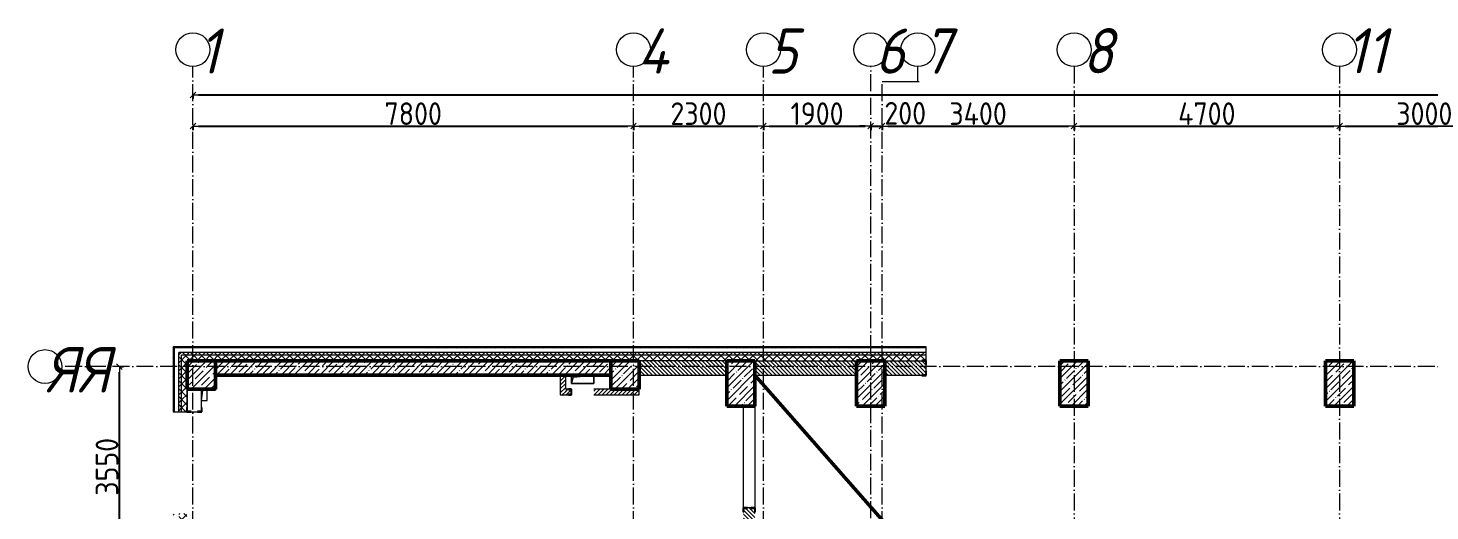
# Model space of a CAD drawing. Header units: millimetres. Extents: x -401725 to 250493, y 305116 to 802890.
# Drawn here: x 137160 to 161979, y 542040 to 550593 of the extents above; entities that cross this region are included whole.
import ezdxf

# ---------------------------------------------------------------- set-up
doc = ezdxf.new("R2010")
doc.units = ezdxf.units.MM
doc.linetypes.add('50_200_ШТРИХ_1Т_ш5_п1_п1_', pattern=[700, 500, -100, 0, -100])
for name, color, linetype, lineweight in [('A-____-____-DIMS', 7, 'Continuous', 9), ('A-DETL-____-OTLN-1', 7, 'Continuous', 50), ('A-FLOR-____-OTLN', 7, 'Continuous', 9), ('A-GENM-____-MCUT', 7, 'Continuous', 25), ('A-GENM-____-OTLN', 7, 'Continuous', 9), ('A-GENM-____-OTLN-1', 7, 'Continuous', 25), ('A-WALL-____-MCUT', 7, 'Continuous', 13), ('A-WALL-____-MCUT-1', 7, 'Continuous', 9), ('A-WALL-____-MCUT-2', 7, 'Continuous', 50), ('A-WALL-____-PATT-1', 7, 'Continuous', 9), ('A-WALL-FNSH-MCUT-1', 7, 'Continuous', 9), ('I-WALL-____-OTLN', 7, 'Continuous', 9), ('S-COLS-____-MCUT', 7, 'Continuous', 50), ('S-COLS-____-OTLN', 7, 'Continuous', 9), ('S-GRID-____-IDEN', 7, 'Continuous', 9), ('S-GRID-____-OTLN', 7, 'Continuous', 9), ('S-GRID-____-OTLN-1', 7, '50_200_ШТРИХ_1Т_ш5_п1_п1_', 9)]:
    doc.layers.add(name, color=color, linetype=linetype, lineweight=lineweight)
doc.styles.add('ISOCPEUR_I_9', font='isocpeui.ttf', dxfattribs={"width": 0.9, "height": 250})
doc.styles.add('СПДС', font='isocpeur.ttf', dxfattribs={"width": 0.9})
doc.dimstyles.new('Размера А3', dxfattribs={"dimtxt": 200, "dimasz": 100, "dimexe": 70, "dimexo": 100, "dimgap": 20, "dimtad": 1, "dimdec": 0, "dimrnd": 10, "dimzin": 0, "dimdsep": 46, "dimtxsty": 'СПДС', "dimblk": 'ARROWHEAD_6', "dimcen": 1, "dimclrd": 256, "dimclre": 256, "dimclrt": 256, "dimazin": 0, "dimtfac": 1, "dimtdec": 0, "dimtmove": 2, "dimatfit": 3, "dimfxl": 1, "dimtolj": 1, "dimtzin": 0, "dimarcsym": 0})
pattern_1 = [(45, (142429.06, 459015.94), (-114.04925, 114.04925), []), (45, (142543.1, 459015.94), (-114.04925, 114.04925), [201.612, -40.322, 3.353, -36.97])]
pattern_2 = [(45, (142429.06, 459015.94), (-85.53659, 85.53659), []), (45, (142486.08, 459015.94), (-85.53659, 85.53659), [])]
pattern_3 = [(45, (142429.057, 459015.94), (-35.35534, 35.35534), [])]
pattern_4 = [(45, (142429.06, 459015.94), (-70.71068, 70.71068), []), (135, (142429.06, 459015.94), (-70.71068, -70.71068), [])]
pattern_5 = [(135, (142429.057, 459015.94), (-35.35534, -35.35534), [])]

# ---------------------------------------------------------------- blocks, each defined once
blk = doc.blocks.new('BSC_Колонна _Прямоугольная - 500х800-25984396-АР1_План отверстий 3 этажа в осях 1-64_Ю-ЯЯ')
at = {"layer": 'S-COLS-____-OTLN'}
h = blk.add_hatch(dxfattribs=at)
h.set_pattern_fill('FP_13', color=256, style=0, pattern_type=2)
h.set_pattern_definition([(45, (-9650, -85281.04), (-114.04925, 114.04925), []), (45, (-9535.95, -85281.04), (-114.04925, 114.04925), [201.613, -40.323, 3.353, -36.97])])
h.paths.add_polyline_path([(-250, -400), (250, -400), (250, 400), (-250, 400)], flags=0)
at = {"layer": 'S-COLS-____-MCUT'}
for p, q in [((250, 400), (-250, 400)), ((-250, 400), (-250, -400)), ((250, -400), (250, 400)), ((-250, -400), (250, -400))]:
    blk.add_line(p, q, dxfattribs=at)
blk = doc.blocks.new('BSC_Колонна _Прямоугольная - 500х500-V28-АР1_План отверстий 3 этажа в осях 1-64_Ю-ЯЯ')
at = {"layer": 'S-COLS-____-OTLN'}
h = blk.add_hatch(dxfattribs=at)
h.set_pattern_fill('FP_35', color=256, style=0, pattern_type=2)
h.set_pattern_definition([(45, (2200, -85431.04), (-114.04925, 114.04925), []), (45, (2314.05, -85431.04), (-114.04925, 114.04925), [201.613, -40.323, 3.353, -36.97])])
h.paths.add_polyline_path([(-250, -250), (250, -250), (250, 250), (-250, 250), (-250, 46)], flags=0)
at = {"layer": 'S-COLS-____-MCUT'}
for p, q in [((250, 250), (-250, 250)), ((-250, 250), (-250, -250)), ((250, -250), (250, 250)), ((-250, -250), (250, -250))]:
    blk.add_line(p, q, dxfattribs=at)
blk = doc.blocks.new('BSC_Колонна _Прямоугольная - 500х800-V64-АР1_План отверстий 3 этажа в осях 1-64_Ю-ЯЯ')
at = {"layer": 'S-COLS-____-OTLN'}
h = blk.add_hatch(dxfattribs=at)
h.set_pattern_fill('FP_72', color=256, style=0, pattern_type=2)
h.set_pattern_definition([(45, (-13250, -85281.04), (-114.04925, 114.04925), []), (45, (-13135.95, -85281.04), (-114.04925, 114.04925), [201.613, -40.323, 3.353, -36.97])])
h.paths.add_polyline_path([(-250, -400), (250, -400), (250, 400), (-250, 400)], flags=0)
at = {"layer": 'S-COLS-____-MCUT'}
for p, q in [((250, 400), (-250, 400)), ((-250, 400), (-250, -400)), ((250, -400), (250, 400)), ((-250, -400), (250, -400))]:
    blk.add_line(p, q, dxfattribs=at)
blk = doc.blocks.new('BSC_Колонна _Прямоугольная - 500х800-V65-АР1_План отверстий 3 этажа в осях 1-64_Ю-ЯЯ')
at = {"layer": 'S-COLS-____-OTLN'}
h = blk.add_hatch(dxfattribs=at)
h.set_pattern_fill('FP_73', color=256, style=0, pattern_type=2)
h.set_pattern_definition([(45, (-17950, -85281.04), (-114.04925, 114.04925), []), (45, (-17835.95, -85281.04), (-114.04925, 114.04925), [201.613, -40.323, 3.353, -36.97])])
h.paths.add_polyline_path([(-250, -400), (250, -400), (250, 400), (-250, 400)], flags=0)
at = {"layer": 'S-COLS-____-MCUT'}
for p, q in [((250, 400), (-250, 400)), ((-250, 400), (-250, -400)), ((250, -400), (250, 400)), ((-250, -400), (250, -400))]:
    blk.add_line(p, q, dxfattribs=at)
blk = doc.blocks.new('BSC_Колонна _Прямоугольная - 500х800-V91-АР1_План отверстий 3 этажа в осях 1-64_Ю-ЯЯ')
at = {"layer": 'S-COLS-____-OTLN'}
h = blk.add_hatch(dxfattribs=at)
h.set_pattern_fill('FP_96', color=256, style=0, pattern_type=2)
h.set_pattern_definition([(45, (-7350, -85281.04), (-114.04925, 114.04925), []), (45, (-7235.95, -85281.04), (-114.04925, 114.04925), [201.613, -40.323, 3.353, -36.97])])
h.paths.add_polyline_path([(-250, -400), (250, -400), (250, 400), (-250, 400)], flags=0)
at = {"layer": 'S-COLS-____-MCUT'}
for p, q in [((250, 400), (-250, 400)), ((-250, 400), (-250, -400)), ((250, -400), (250, 400)), ((-250, -400), (250, -400))]:
    blk.add_line(p, q, dxfattribs=at)
blk = doc.blocks.new('Фахверк_СКБ_Уголок - 250_2700-27497298-АР1_План отверстий 3 этажа в осях 1-64_Ю-ЯЯ')
at = {"layer": 'A-GENM-____-MCUT'}
for p, q in [((200, 181), (125, 181)), ((125, 181), (125, 106)), ((125, 106), (131, 106)), ((131, 106), (131, 175)), ((131, 175), (200, 175)), ((200, 175), (200, 181)), ((131, -6), (125, -6)), ((125, -6), (125, -81)), ((125, -81), (200, -81)), ((131, -75), (131, -6)), ((200, -75), (131, -75)), ((200, -81), (200, -75))]:
    blk.add_line(p, q, dxfattribs=at)
blk = doc.blocks.new('Фахверк_СКБ_Уголок - 250_3380-27498580-АР1_План отверстий 3 этажа в осях 1-64_Ю-ЯЯ')
at = {"layer": 'A-GENM-____-MCUT'}
for p, q in [((200, 181), (125, 181)), ((125, 181), (125, 106)), ((125, 106), (131, 106)), ((131, 106), (131, 175)), ((131, 175), (200, 175)), ((200, 175), (200, 181)), ((131, -6), (125, -6)), ((125, -6), (125, -81)), ((125, -81), (200, -81)), ((131, -75), (131, -6)), ((200, -75), (131, -75)), ((200, -81), (200, -75))]:
    blk.add_line(p, q, dxfattribs=at)
blk = doc.blocks.new('154_Фахверк_СКБ_Швеллер - Тип_100_3960-28331862-АР1_План отверстий 3 этажа в осях 1-64_Ю-ЯЯ')
at = {"layer": 'A-GENM-____-MCUT'}
for p, q in [((175, 50), (125, 50)), ((125, 50), (125, -50)), ((128, 47), (175, 47)), ((128, -47), (128, 47)), ((175, 47), (175, 50)), ((125, -50), (175, -50)), ((175, -47), (128, -47)), ((175, -50), (175, -47))]:
    blk.add_line(p, q, dxfattribs=at)
blk = doc.blocks.new('AR_Отверстие прямоугольное _в плите_ - AR_Отверстие прямоугольное _в плите_-30459225-АР1_План отверстий 3 этажа в осях 1-64_Ю-ЯЯ')
at = {"layer": 'A-GENM-____-OTLN'}
for p, q in [((-200, 75), (-200, -75)), ((-200, -75), (-163, 37)), ((-163, 37), (200, 75)), ((200, -75), (200, 75)), ((-200, -75), (200, -75))]:
    blk.add_line(p, q, dxfattribs=at)
blk = doc.blocks.new('AR_Отверстие прямоугольное _в плите_ - AR_Отверстие прямоугольное _в плите_-V177-АР1_План отверстий 3 этажа в осях 1-64_Ю-ЯЯ')
at = {"layer": 'A-GENM-____-OTLN'}
for p, q in [((-50, -100), (-25, 75)), ((-25, 75), (50, 100)), ((50, -100), (50, 100)), ((-50, -100), (50, -100))]:
    blk.add_line(p, q, dxfattribs=at)
blk = doc.blocks.new('Фахверк_СКБ_Уголок - 200_3960-28268576-АР1_План отверстий 3 этажа в осях 1-64_Ю-ЯЯ')
at = {"layer": 'A-GENM-____-MCUT'}
for p, q in [((200, 156), (125, 156)), ((125, 156), (125, 81)), ((125, 81), (131, 81)), ((131, 19), (125, 19)), ((125, 19), (125, -56)), ((131, 81), (131, 150)), ((131, 150), (200, 150)), ((131, -50), (131, 19)), ((200, 150), (200, 156)), ((125, -56), (200, -56)), ((200, -50), (131, -50)), ((200, -56), (200, -50))]:
    blk.add_line(p, q, dxfattribs=at)
blk = doc.blocks.new('Ось сетки - Круг_Ø6_00__ISO-2_5_0_9K_-25732049-АР1_План отверстий 3 этажа в осях 1-64_Ю-ЯЯ')
at = {"layer": 'S-GRID-____-IDEN'}
blk.add_circle((0, 0), 3, dxfattribs=at)
blk = doc.blocks.new('ARROWHEAD_6')
at = {"color": 0, "linetype": 'Continuous'}
for p, q in [((0, 0), (-1, 0)), ((-0.5, -0.5), (0.5, 0.5))]:
    blk.add_line(p, q, dxfattribs=at)
blk = doc.blocks.new('*D2610')
at = {"layer": 'A-____-____-DIMS', "lineweight": -2, "transparency": 16777216}
for p, q in [((140079, 548862), (140079, 548786)), ((140179, 548856), (147779, 548856)), ((147879, 548862), (147879, 548786))]:
    blk.add_line(p, q, dxfattribs=at)
at = {"layer": 'Defpoints', "color": 0, "transparency": 16777216}
for p in [(140079, 548962), (147879, 548962), (147879, 548856)]:
    blk.add_point(p, dxfattribs=at)
at = {"layer": 'A-____-____-DIMS', "lineweight": -2, "transparency": 16777216, "xscale": 100, "yscale": 100, "zscale": 100, "rotation": 180}
blk.add_blockref('ARROWHEAD_6', (140079, 548856), dxfattribs=at)
at = {"layer": 'A-____-____-DIMS', "lineweight": -2, "transparency": 16777216, "xscale": 100, "yscale": 100, "zscale": 100}
blk.add_blockref('ARROWHEAD_6', (147879, 548856), dxfattribs=at)
at = {"layer": 'A-____-____-DIMS', "transparency": 16777216, "insert": (143979, 549076), "char_height": 400, "attachment_point": 5, "style": 'СПДС'}
blk.add_mtext('\\A1;7800', dxfattribs=at)
blk = doc.blocks.new('*D2611')
at = {"layer": 'A-____-____-DIMS', "lineweight": -2, "transparency": 16777216}
for p, q in [((147879, 548862), (147879, 548786)), ((147979, 548856), (150079, 548856)), ((150179, 548862), (150179, 548786))]:
    blk.add_line(p, q, dxfattribs=at)
at = {"layer": 'Defpoints', "color": 0, "transparency": 16777216}
for p in [(147879, 548962), (150179, 548962), (150179, 548856)]:
    blk.add_point(p, dxfattribs=at)
at = {"layer": 'A-____-____-DIMS', "lineweight": -2, "transparency": 16777216, "xscale": 100, "yscale": 100, "zscale": 100, "rotation": 180}
blk.add_blockref('ARROWHEAD_6', (147879, 548856), dxfattribs=at)
at = {"layer": 'A-____-____-DIMS', "lineweight": -2, "transparency": 16777216, "xscale": 100, "yscale": 100, "zscale": 100}
blk.add_blockref('ARROWHEAD_6', (150179, 548856), dxfattribs=at)
at = {"layer": 'A-____-____-DIMS', "transparency": 16777216, "insert": (149029, 549076), "char_height": 400, "attachment_point": 5, "style": 'СПДС'}
blk.add_mtext('\\A1;2300', dxfattribs=at)
blk = doc.blocks.new('*D2612')
at = {"layer": 'A-____-____-DIMS', "lineweight": -2, "transparency": 16777216}
for p, q in [((150179, 548862), (150179, 548786)), ((150279, 548856), (151979, 548856)), ((152079, 548862), (152079, 548786))]:
    blk.add_line(p, q, dxfattribs=at)
at = {"layer": 'Defpoints', "color": 0, "transparency": 16777216}
for p in [(150179, 548962), (152079, 548962), (152079, 548856)]:
    blk.add_point(p, dxfattribs=at)
at = {"layer": 'A-____-____-DIMS', "lineweight": -2, "transparency": 16777216, "xscale": 100, "yscale": 100, "zscale": 100, "rotation": 180}
blk.add_blockref('ARROWHEAD_6', (150179, 548856), dxfattribs=at)
at = {"layer": 'A-____-____-DIMS', "lineweight": -2, "transparency": 16777216, "xscale": 100, "yscale": 100, "zscale": 100}
blk.add_blockref('ARROWHEAD_6', (152079, 548856), dxfattribs=at)
at = {"layer": 'A-____-____-DIMS', "transparency": 16777216, "insert": (151129, 549076), "char_height": 400, "attachment_point": 5, "style": 'СПДС'}
blk.add_mtext('\\A1;1900', dxfattribs=at)
blk = doc.blocks.new('*D2613')
at = {"layer": 'A-____-____-DIMS', "lineweight": -2, "transparency": 16777216}
for p, q in [((151979, 548856), (151879, 548856)), ((152079, 548862), (152079, 548786)), ((152079, 548856), (152279, 548856)), ((152279, 548862), (152279, 548786)), ((152379, 548856), (152479, 548856))]:
    blk.add_line(p, q, dxfattribs=at)
at = {"layer": 'Defpoints', "color": 0, "transparency": 16777216}
for p in [(152079, 548962), (152279, 548962), (152279, 548856)]:
    blk.add_point(p, dxfattribs=at)
at = {"layer": 'A-____-____-DIMS', "lineweight": -2, "transparency": 16777216, "xscale": 100, "yscale": 100, "zscale": 100}
blk.add_blockref('ARROWHEAD_6', (152079, 548856), dxfattribs=at)
at = {"layer": 'A-____-____-DIMS', "lineweight": -2, "transparency": 16777216, "xscale": 100, "yscale": 100, "zscale": 100, "rotation": 180}
blk.add_blockref('ARROWHEAD_6', (152279, 548856), dxfattribs=at)
at = {"layer": 'A-____-____-DIMS', "transparency": 16777216, "insert": (152320, 549283), "char_height": 400, "attachment_point": 1, "line_spacing_factor": 1.149209, "style": 'СПДС'}
blk.add_mtext('\\A1;200', dxfattribs=at)
blk = doc.blocks.new('*D2614')
at = {"layer": 'A-____-____-DIMS', "lineweight": -2, "transparency": 16777216}
for p, q in [((152279, 548862), (152279, 548786)), ((152379, 548856), (155579, 548856)), ((155679, 548862), (155679, 548786))]:
    blk.add_line(p, q, dxfattribs=at)
at = {"layer": 'Defpoints', "color": 0, "transparency": 16777216}
for p in [(152279, 548962), (155679, 548962), (155679, 548856)]:
    blk.add_point(p, dxfattribs=at)
at = {"layer": 'A-____-____-DIMS', "lineweight": -2, "transparency": 16777216, "xscale": 100, "yscale": 100, "zscale": 100, "rotation": 180}
blk.add_blockref('ARROWHEAD_6', (152279, 548856), dxfattribs=at)
at = {"layer": 'A-____-____-DIMS', "lineweight": -2, "transparency": 16777216, "xscale": 100, "yscale": 100, "zscale": 100}
blk.add_blockref('ARROWHEAD_6', (155679, 548856), dxfattribs=at)
at = {"layer": 'A-____-____-DIMS', "transparency": 16777216, "insert": (153979, 549076), "char_height": 400, "attachment_point": 5, "style": 'СПДС'}
blk.add_mtext('\\A1;3400', dxfattribs=at)
blk = doc.blocks.new('*D2615')
at = {"layer": 'A-____-____-DIMS', "lineweight": -2, "transparency": 16777216}
for p, q in [((155679, 548862), (155679, 548786)), ((155779, 548856), (160279, 548856)), ((160379, 548862), (160379, 548786))]:
    blk.add_line(p, q, dxfattribs=at)
at = {"layer": 'Defpoints', "color": 0, "transparency": 16777216}
for p in [(155679, 548962), (160379, 548962), (160379, 548856)]:
    blk.add_point(p, dxfattribs=at)
at = {"layer": 'A-____-____-DIMS', "lineweight": -2, "transparency": 16777216, "xscale": 100, "yscale": 100, "zscale": 100, "rotation": 180}
blk.add_blockref('ARROWHEAD_6', (155679, 548856), dxfattribs=at)
at = {"layer": 'A-____-____-DIMS', "lineweight": -2, "transparency": 16777216, "xscale": 100, "yscale": 100, "zscale": 100}
blk.add_blockref('ARROWHEAD_6', (160379, 548856), dxfattribs=at)
at = {"layer": 'A-____-____-DIMS', "transparency": 16777216, "insert": (158029, 549076), "char_height": 400, "attachment_point": 5, "style": 'СПДС'}
blk.add_mtext('\\A1;4700', dxfattribs=at)
blk = doc.blocks.new('*D2616')
at = {"layer": 'A-____-____-DIMS', "lineweight": -2, "transparency": 16777216}
for p, q in [((160379, 548862), (160379, 548786)), ((160479, 548856), (163279, 548856)), ((163379, 548862), (163379, 548786))]:
    blk.add_line(p, q, dxfattribs=at)
at = {"layer": 'Defpoints', "color": 0, "transparency": 16777216}
for p in [(160379, 548962), (163379, 548962), (163379, 548856)]:
    blk.add_point(p, dxfattribs=at)
at = {"layer": 'A-____-____-DIMS', "lineweight": -2, "transparency": 16777216, "xscale": 100, "yscale": 100, "zscale": 100, "rotation": 180}
blk.add_blockref('ARROWHEAD_6', (160379, 548856), dxfattribs=at)
at = {"layer": 'A-____-____-DIMS', "lineweight": -2, "transparency": 16777216, "xscale": 100, "yscale": 100, "zscale": 100}
blk.add_blockref('ARROWHEAD_6', (163379, 548856), dxfattribs=at)
at = {"layer": 'A-____-____-DIMS', "transparency": 16777216, "insert": (161879, 549076), "char_height": 400, "attachment_point": 5, "style": 'СПДС'}
blk.add_mtext('\\A1;3000', dxfattribs=at)
blk = doc.blocks.new('*D2649')
at = {"layer": 'A-____-____-DIMS', "lineweight": -2, "transparency": 16777216}
for p, q in [((140079, 549415), (140079, 549339)), ((140179, 549409), (191048, 549409)), ((243479, 549409), (192456, 549409)), ((243579, 549415), (243579, 549339))]:
    blk.add_line(p, q, dxfattribs=at)
at = {"layer": 'Defpoints', "color": 0, "transparency": 16777216}
for p in [(140079, 549515), (243579, 549515), (243579, 549409)]:
    blk.add_point(p, dxfattribs=at)
at = {"layer": 'A-____-____-DIMS', "lineweight": -2, "transparency": 16777216, "xscale": 100, "yscale": 100, "zscale": 100, "rotation": 180}
blk.add_blockref('ARROWHEAD_6', (140079, 549409), dxfattribs=at)
at = {"layer": 'A-____-____-DIMS', "lineweight": -2, "transparency": 16777216, "xscale": 100, "yscale": 100, "zscale": 100}
blk.add_blockref('ARROWHEAD_6', (243579, 549409), dxfattribs=at)
at = {"layer": 'A-____-____-DIMS', "transparency": 16777216, "insert": (191068, 549835), "char_height": 400, "attachment_point": 1, "line_spacing_factor": 1.149209, "style": 'СПДС'}
blk.add_mtext('\\A1;103500', dxfattribs=at)
blk = doc.blocks.new('*D2552')
at = {"layer": 'A-____-____-DIMS', "lineweight": -2, "transparency": 16777216}
for p, q in [((138772, 544597), (138848, 544597)), ((138778, 541147), (138778, 544497)), ((138772, 541047), (138848, 541047))]:
    blk.add_line(p, q, dxfattribs=at)
at = {"layer": 'Defpoints', "color": 0, "transparency": 16777216}
for p in [(138672, 544597), (138778, 544597), (138672, 541047)]:
    blk.add_point(p, dxfattribs=at)
at = {"layer": 'A-____-____-DIMS', "lineweight": -2, "transparency": 16777216, "xscale": 100, "yscale": 100, "zscale": 100}
for p, rotation in [((138778, 544597), 90), ((138778, 541047), 270)]:
    blk.add_blockref('ARROWHEAD_6', p, dxfattribs=dict(at, rotation=rotation))
at = {"layer": 'A-____-____-DIMS', "transparency": 16777216, "insert": (138558, 542822), "char_height": 400, "attachment_point": 5, "rotation": 90, "style": 'СПДС'}
blk.add_mtext('\\A1;3550', dxfattribs=at)

msp = doc.modelspace()

# ---------------------------------------------------------------- hatches: boundary and pattern name
at = {"layer": 'A-WALL-____-PATT-1'}
h = msp.add_hatch(dxfattribs=at)
h.set_pattern_fill('FP_6', color=256, style=0, pattern_type=2)
h.set_pattern_definition(pattern_2)
h.paths.add_polyline_path([(139729.0567, 531876.983), (139749.0567, 531876.983), (139749.0567, 532996.983), (139729.0567, 532996.983), (139729.0567, 532384.2449)], flags=0)
h.paths.add_polyline_path([(139749.0567, 534796.983), (139749.0567, 535996.983), (139729.0567, 535996.983), (139729.0567, 534796.983)], flags=0)
h.paths.add_polyline_path([(139749.0567, 537796.983), (139749.0567, 538996.983), (139729.0567, 538996.983), (139729.0567, 537796.983)], flags=0)
h.paths.add_polyline_path([(139729.0567, 540796.983), (139749.0567, 540796.983), (139749.0567, 541996.983), (139729.0567, 541996.983)], flags=0)
h.paths.add_polyline_path([(139729.0567, 543796.983), (139749.0567, 543796.983), (139749.0567, 544946.983), (139729.0567, 544946.983)], flags=0)
h = msp.add_hatch(dxfattribs=at)
h.set_pattern_fill('FP_6', color=256, style=0, pattern_type=2)
h.set_pattern_definition(pattern_2)
h.paths.add_polyline_path([(166298.0567, 544926.983), (166298.0567, 544946.983), (166279.0567, 544946.983), (166279.0567, 544926.983)], flags=0)
h.paths.add_polyline_path([(166129.0567, 544926.983), (166129.0567, 544946.983), (162559.0567, 544946.983), (162559.0567, 544926.983), (163624.6022, 544926.983)], flags=0)
h.paths.add_polyline_path([(153059.0567, 544926.983), (153059.0567, 544946.983), (139749.0567, 544946.983), (139749.0567, 544926.983), (149484.8879, 544926.983)], flags=0)
h = msp.add_hatch(dxfattribs=at)
h.set_pattern_fill('FP_4', color=256, style=0, pattern_type=2)
h.set_pattern_definition(pattern_4)
h.paths.add_polyline_path([(139879.0567, 532046.983), (139879.0567, 532996.983), (139829.0567, 532996.983), (139829.0567, 532046.983)], flags=0)
h.paths.add_polyline_path([(139879.0567, 534796.983), (139879.0567, 535996.983), (139829.0567, 535996.983), (139829.0567, 534796.983)], flags=0)
h.paths.add_polyline_path([(139829.0567, 537796.983), (139879.0567, 537796.983), (139879.0567, 538996.983), (139829.0567, 538996.983), (139829.0567, 538842.1853)], flags=0)
h.paths.add_polyline_path([(139879.0567, 540796.983), (139879.0567, 541996.983), (139829.0567, 541996.983), (139829.0567, 540796.983)], flags=0)
h.paths.add_polyline_path([(139829.0567, 543796.983), (139879.0567, 543796.983), (139879.0567, 544846.983), (139829.0567, 544846.983), (139829.0567, 544492.8832)], flags=0)
h = msp.add_hatch(dxfattribs=at)
h.set_pattern_fill('FP_4', color=256, style=0, pattern_type=2)
h.set_pattern_definition(pattern_4)
h.paths.add_polyline_path([(163624.6022, 544796.983), (166279.0567, 544796.983), (166279.0567, 544846.983), (162559.0567, 544846.983), (162559.0567, 544796.983)], flags=0)
h.paths.add_polyline_path([(153059.0567, 544796.983), (153059.0567, 544846.983), (139879.0567, 544846.983), (139879.0567, 544796.983), (149484.8879, 544796.983)], flags=0)
h = msp.add_hatch(dxfattribs=at)
h.set_pattern_fill('FP_4', color=256, style=0, pattern_type=2)
h.set_pattern_definition(pattern_4)
h.paths.add_polyline_path([(139979.0567, 532046.983), (139979.0567, 532921.983), (139973.0567, 532921.983), (139973.0567, 532996.983), (139879.0567, 532996.983), (139879.0567, 532046.983)], flags=0)
h.paths.add_polyline_path([(139973.0567, 534796.983), (139973.0567, 534871.983), (139979.0567, 534871.983), (139979.0567, 535921.983), (139973.0567, 535921.983), (139973.0567, 535996.983), (139879.0567, 535996.983), (139879.0567, 534796.983)], flags=0)
h.paths.add_polyline_path([(139973.0567, 537796.983), (139973.0567, 537871.983), (139979.0567, 537871.983), (139979.0567, 538921.983), (139973.0567, 538921.983), (139973.0567, 538996.983), (139879.0567, 538996.983), (139879.0567, 537796.983)], flags=0)
h.paths.add_polyline_path([(139879.0567, 540796.983), (139979.0567, 540796.983), (139979.0567, 541921.983), (139973.0567, 541921.983), (139973.0567, 541996.983), (139879.0567, 541996.983), (139879.0567, 541296.983)], flags=0)
h.paths.add_polyline_path([(139973.0567, 543796.983), (139973.0567, 543871.983), (139979.0567, 543871.983), (139979.0567, 544796.983), (139879.0567, 544796.983), (139879.0567, 543796.983)], flags=0)
h = msp.add_hatch(dxfattribs=at)
h.set_pattern_fill('FP_4', color=256, style=0, pattern_type=2)
h.set_pattern_definition(pattern_4)
h.paths.add_polyline_path([(166279.0567, 544696.983), (166279.0567, 544796.983), (162559.0567, 544796.983), (162559.0567, 544702.983), (162634.0567, 544702.983), (162634.0567, 544696.983), (163624.6022, 544696.983)], flags=0)
h.paths.add_polyline_path([(152984.0567, 544696.983), (152984.0567, 544702.983), (153059.0567, 544702.983), (153059.0567, 544796.983), (139979.0567, 544796.983), (139979.0567, 544696.983), (152329.0567, 544696.983)], flags=0)
h = msp.add_hatch(dxfattribs=at)
h.set_pattern_fill('FP_12', color=256, style=0, pattern_type=2)
h.set_pattern_definition(pattern_1)
h.paths.add_polyline_path([(147479.0567, 544446.983), (147479.0567, 544696.983), (140479.0567, 544696.983), (140479.0567, 544446.983), (142415.0308, 544446.983)], flags=0)
h = msp.add_hatch(dxfattribs=at)
h.set_pattern_fill('FP_9', color=256, style=0, pattern_type=2)
h.set_pattern_definition(pattern_5)
h.paths.add_polyline_path([(147979.0567, 544446.983), (149529.0567, 544446.983), (149529.0567, 544696.983), (147979.0567, 544696.983)], flags=0)
h = msp.add_hatch(dxfattribs=at)
h.set_pattern_fill('FP_9', color=256, style=0, pattern_type=2)
h.set_pattern_definition(pattern_5)
h.paths.add_polyline_path([(151829.0567, 544446.983), (151829.0567, 544696.983), (150029.0567, 544696.983), (150029.0567, 544446.983)], flags=0)
h = msp.add_hatch(dxfattribs=at)
h.set_pattern_fill('FP_9', color=256, style=0, pattern_type=2)
h.set_pattern_definition(pattern_5)
h.paths.add_polyline_path([(153053.0567, 544446.983), (153053.0567, 544515.983), (153059.0567, 544515.983), (153059.0567, 544627.983), (153053.0567, 544627.983), (153053.0567, 544696.983), (152329.0567, 544696.983), (152329.0567, 544446.983), (152984.0567, 544446.983)], flags=0)
h = msp.add_hatch(dxfattribs=at)
h.set_pattern_fill('FP_8', color=256, style=0, pattern_type=2)
h.set_pattern_definition(pattern_3)
h.paths.add_polyline_path([(146679.0567, 544096.983), (146679.0567, 544446.983), (146579.0567, 544446.983), (146579.0567, 544096.983)], flags=0)
h = msp.add_hatch(dxfattribs=at)
h.set_pattern_fill('FP_8', color=256, style=0, pattern_type=2)
h.set_pattern_definition(pattern_3)
h.paths.add_polyline_path([(146729.0567, 544096.983), (146729.0567, 544099.983), (146776.0567, 544099.983), (146776.0567, 544193.983), (146729.0567, 544193.983), (146729.0567, 544196.983), (146679.0567, 544196.983), (146679.0567, 544096.983)], flags=0)
h.paths.add_polyline_path([(147979.0567, 544096.983), (147979.0567, 544196.983), (147179.0567, 544196.983), (147179.0567, 544096.983)], flags=0)
h = msp.add_hatch(dxfattribs=at)
h.set_pattern_fill('FP_9', color=256, style=0, pattern_type=2)
h.set_pattern_definition(pattern_5)
h.paths.add_polyline_path([(150029.0567, 541796.983), (150029.0567, 542090.983), (149960.0567, 542090.983), (149960.0567, 542096.983), (149898.0567, 542096.983), (149898.0567, 542090.983), (149829.0567, 542090.983), (149829.0567, 541796.983)], flags=0)
at = {"layer": 'S-COLS-____-OTLN'}
h = msp.add_hatch(dxfattribs=at)
h.set_pattern_fill('FP_12', color=256, style=0, pattern_type=2)
h.set_pattern_definition(pattern_1)
h.paths.add_polyline_path([(147979.0567, 544196.983), (147979.0567, 544696.983), (147479.0567, 544696.983), (147479.0567, 544196.983)], flags=0)

# ---------------------------------------------------------------- linework, layer by layer
msp.add_lwpolyline([(140479.0567, 544180.1957), (140479.0567, 544446.983), (146579.0567, 544446.983)])
at = {"layer": 'A-DETL-____-OTLN-1'}
msp.add_line((150029.0567, 544446.983), (159601.2947, 533546.983), dxfattribs=at)
at = {"layer": 'A-FLOR-____-OTLN'}
for p, q in [((146779.0567, 544296.983), (146779.0567, 544446.983)), ((147179.0567, 544296.983), (146779.0567, 544296.983)), ((147179.0567, 544446.983), (147179.0567, 544296.983))]:
    msp.add_line(p, q, dxfattribs=at)
at = {"layer": 'A-WALL-____-MCUT'}
for p, q in [((153059.0567, 544926.983), (139749.0567, 544926.983)), ((139749.0567, 544926.983), (139749.0567, 543796.983)), ((139749.0567, 543796.983), (139749.0567, 544926.983)), ((153059.0567, 544702.983), (153059.0567, 544926.983)), ((149529.0567, 544696.983), (147479.0567, 544696.983)), ((147979.0567, 544696.983), (147979.0567, 544446.983)), ((150029.0567, 544696.983), (151829.0567, 544696.983)), ((152329.0567, 544696.983), (152984.0567, 544696.983)), ((153059.0567, 544515.983), (153059.0567, 544627.983)), ((147979.0567, 544446.983), (149529.0567, 544446.983)), ((150029.0567, 544446.983), (151829.0567, 544446.983)), ((152329.0567, 544446.983), (152984.0567, 544446.983)), ((140229.0567, 543871.983), (140229.0567, 544196.983)), ((139749.0567, 543796.983), (139973.0567, 543796.983)), ((140048.0567, 543796.983), (140160.0567, 543796.983)), ((149960.0567, 542096.983), (149898.0567, 542096.983))]:
    msp.add_line(p, q, dxfattribs=at)
at = {"layer": 'A-WALL-____-MCUT-1'}
for p, q in [((153059.0567, 544846.983), (139829.0567, 544846.983)), ((139829.0567, 543796.983), (139829.0567, 544846.983)), ((153059.0567, 544796.983), (139879.0567, 544796.983)), ((139879.0567, 543796.983), (139879.0567, 544796.983)), ((139979.0567, 544196.983), (139979.0567, 543871.983)), ((139979.0567, 543871.983), (139979.0567, 544196.983))]:
    msp.add_line(p, q, dxfattribs=at)
at = {"layer": 'A-WALL-____-MCUT-2'}
for p, q in [((147479.0567, 544696.983), (140479.0567, 544696.983)), ((147479.0567, 544446.983), (147479.0567, 544696.983)), ((140479.0567, 544446.983), (147479.0567, 544446.983))]:
    msp.add_line(p, q, dxfattribs=at)
at = {"layer": 'A-WALL-FNSH-MCUT-1'}
for p, q in [((153059.0567, 544946.983), (139729.0567, 544946.983)), ((139729.0567, 544946.983), (139729.0567, 543796.983)), ((153059.0567, 544926.983), (153059.0567, 544946.983)), ((146579.0567, 544446.983), (146579.0567, 544096.983)), ((146679.0567, 544196.983), (146679.0567, 544446.983)), ((146579.0567, 544096.983), (146729.0567, 544096.983)), ((146729.0567, 544196.983), (146679.0567, 544196.983)), ((147979.0567, 544196.983), (147179.0567, 544196.983)), ((147179.0567, 544096.983), (147979.0567, 544096.983)), ((147979.0567, 544096.983), (147979.0567, 544196.983)), ((139729.0567, 543796.983), (139749.0567, 543796.983))]:
    msp.add_line(p, q, dxfattribs=at)
at = {"layer": 'I-WALL-____-OTLN'}
for p, q in [((149829.0567, 542096.983), (149829.0567, 543896.983)), ((150029.0567, 543896.983), (150029.0567, 542096.983))]:
    msp.add_line(p, q, dxfattribs=at)
at = {"layer": 'S-COLS-____-MCUT'}
for p, q in [((147979.0567, 544696.983), (147479.0567, 544696.983)), ((147479.0567, 544696.983), (147479.0567, 544196.983)), ((147979.0567, 544196.983), (147979.0567, 544696.983)), ((147479.0567, 544196.983), (147979.0567, 544196.983))]:
    msp.add_line(p, q, dxfattribs=at)
at = {"layer": 'S-GRID-____-OTLN'}
msp.add_line((152279.0567, 549644.2012), (152938.7792, 549644.2012), dxfattribs=at)
at = {"layer": 'S-GRID-____-OTLN-1', "color": 251, "ltscale": 0.6, "true_color": 0x636466}
for p, q in [((140079.0567, 511907.5288), (140079.0567, 549908.7924)), ((147879.0567, 511907.5288), (147879.0567, 549908.7924)), ((150179.0567, 511907.5288), (150179.0567, 549908.7924)), ((152079.0567, 512087.6381), (152079.0567, 549908.7924)), ((152914.0567, 549644.5424), (152914.0567, 549908.7924)), ((155679.0567, 549908.7924), (155679.0567, 511907.5288)), ((160379.0567, 549908.7924), (160379.0567, 511907.5288)), ((152279.0567, 511907.5288), (152279.0567, 549644.5424)), ((152279.0567, 549644.5424), (152914.0567, 549644.5424)), ((246503.4633, 544596.983), (137760.2865, 544596.983))]:
    msp.add_line(p, q, dxfattribs=at)

# ---------------------------------------------------------------- block references
at = {"layer": 'A-GENM-____-OTLN'}
for name, p in [('AR_Отверстие прямоугольное _в плите_ - AR_Отверстие прямоугольное _в плите_-30459225-АР1_План отверстий 3 этажа в осях 1-64_Ю-ЯЯ', (146979.0567, 544371.983)), ('AR_Отверстие прямоугольное _в плите_ - AR_Отверстие прямоугольное _в плите_-V177-АР1_План отверстий 3 этажа в осях 1-64_Ю-ЯЯ', (140279.0567, 544096.983))]:
    msp.add_blockref(name, p, dxfattribs=at)
at = {"layer": 'A-GENM-____-OTLN-1'}
for name, p, rotation in [('Фахверк_СКБ_Уголок - 250_3380-27498580-АР1_План отверстий 3 этажа в осях 1-64_Ю-ЯЯ', (153184.0567, 544621.983), 180), ('154_Фахверк_СКБ_Швеллер - Тип_100_3960-28331862-АР1_План отверстий 3 этажа в осях 1-64_Ю-ЯЯ', (146904.0567, 544146.983), 180), ('Фахверк_СКБ_Уголок - 250_2700-27497298-АР1_План отверстий 3 этажа в осях 1-64_Ю-ЯЯ', (140154.0567, 543671.983), 89.99999999999991), ('Фахверк_СКБ_Уголок - 200_3960-28268576-АР1_План отверстий 3 этажа в осях 1-64_Ю-ЯЯ', (149879.0567, 542221.983), 269.9999999999999)]:
    msp.add_blockref(name, p, dxfattribs=dict(at, rotation=rotation))
at = {"layer": 'S-COLS-____-OTLN'}
for name, p in [('BSC_Колонна _Прямоугольная - 500х500-V28-АР1_План отверстий 3 этажа в осях 1-64_Ю-ЯЯ', (140229.0567, 544446.983)), ('BSC_Колонна _Прямоугольная - 500х800-V91-АР1_План отверстий 3 этажа в осях 1-64_Ю-ЯЯ', (149779.0567, 544296.983)), ('BSC_Колонна _Прямоугольная - 500х800-25984396-АР1_План отверстий 3 этажа в осях 1-64_Ю-ЯЯ', (152079.0567, 544296.983)), ('BSC_Колонна _Прямоугольная - 500х800-V64-АР1_План отверстий 3 этажа в осях 1-64_Ю-ЯЯ', (155679.0567, 544296.983)), ('BSC_Колонна _Прямоугольная - 500х800-V65-АР1_План отверстий 3 этажа в осях 1-64_Ю-ЯЯ', (160379.0567, 544296.983))]:
    msp.add_blockref(name, p, dxfattribs=at)
at = {"layer": 'S-GRID-____-IDEN', "xscale": 99.99999999999993, "yscale": 99.99999999999993, "zscale": 99.99999999999993}
for p in [(140079.0567, 550208.7924), (147879.0567, 550208.7924), (150179.0567, 550208.7924), (152079.0567, 550208.7924), (152914.0567, 550208.7924)]:
    msp.add_blockref('Ось сетки - Круг_Ø6_00__ISO-2_5_0_9K_-25732049-АР1_План отверстий 3 этажа в осях 1-64_Ю-ЯЯ', p, dxfattribs=at)
for p, rotation in [((155679.0567, 550208.7924), 180), ((160379.0567, 550208.7924), 180), ((137460.2865, 544596.983), 89.9999999999998)]:
    msp.add_blockref('Ось сетки - Круг_Ø6_00__ISO-2_5_0_9K_-25732049-АР1_План отверстий 3 этажа в осях 1-64_Ю-ЯЯ', p, dxfattribs=dict(at, rotation=rotation))

# ---------------------------------------------------------------- texts
at = {"layer": 'S-GRID-____-IDEN', "char_height": 800, "attachment_point": 1, "style": 'ISOCPEUR_I_9'}
for s, insert, width in [('\\fISOCPEUR|b0|i1|c204|p34|;\\W.9;1', (140182.8935, 550584.8207), 144.30375), ('\\fISOCPEUR|b0|i1|c204|p34|;\\W.9;4', (147950.0435, 550584.8207), 223.670812), ('\\fISOCPEUR|b0|i1|c204|p34|;\\W.9;5', (150259.0435, 550584.8207), 202.02525), ('\\fISOCPEUR|b0|i1|c204|p34|;\\W.9;6', (152159.0435, 550584.8207), 202.02525), ('\\fISOCPEUR|b0|i1|c204|p34|;\\W.9;7', (152994.0435, 550584.8207), 202.02525), ('\\fISOCPEUR|b0|i1|c204|p34|;\\W.9;8', (155829.6002, 550589.9797), 202.02525), ('11', (160494.0502, 550589.9797), 288.6075), ('ЯЯ', (137476.8812, 544940.3125), 447.341625)]:
    msp.add_mtext(s, dxfattribs=dict(at, insert=insert, width=width))

# ---------------------------------------------------------------- dimensions: what is measured, and where the dimension line sits
at = {"layer": 'A-____-____-DIMS'}
for base, p1, p2, picture, middle in [((243579.0567, 549408.6096), (140079.0567, 549514.6756), (243579.0567, 549514.6756), '*D2649', (191751.907, 549568.5568)), ((152279.0567, 548856.3903), (152079.0567, 548962.4563), (152279.0567, 548962.4563), '*D2613', (152661.5009, 549016.3375))]:
    dim = msp.add_linear_dim(base=base, p1=p1, p2=p2, dimstyle='Размера А3', override={"dimtxt": 400}, dxfattribs=at)
    dim.commit()
    dim.dimension.update_dxf_attribs({"geometry": picture, "text_midpoint": middle, "dimtype": 160})
for base, p1, p2, picture, middle in [((147879.0567, 548856.3903), (140079.0567, 548962.4563), (147879.0567, 548962.4563), '*D2610', (143979.0567, 549076.3903)), ((150179.0567, 548856.3903), (147879.0567, 548962.4563), (150179.0567, 548962.4563), '*D2611', (149029.0567, 549076.3903)), ((152079.0567, 548856.3903), (150179.0567, 548962.4563), (152079.0567, 548962.4563), '*D2612', (151129.0567, 549076.3903)), ((155679.0567, 548856.3903), (152279.0567, 548962.4563), (155679.0567, 548962.4563), '*D2614', (153979.0567, 549076.3903)), ((160379.0567, 548856.3903), (155679.0567, 548962.4563), (160379.0567, 548962.4563), '*D2615', (158029.0567, 549076.3903)), ((163379.0567, 548856.3903), (160379.0567, 548962.4563), (163379.0567, 548962.4563), '*D2616', (161879.0567, 549076.3903))]:
    dim = msp.add_linear_dim(base=base, p1=p1, p2=p2, dimstyle='Размера А3', override={"dimtxt": 400}, dxfattribs=at)
    dim.commit()
    dim.dimension.update_dxf_attribs({"geometry": picture, "text_midpoint": middle})
dim = msp.add_linear_dim(base=(138777.6611, 544596.983), p1=(138671.5951, 541046.983), p2=(138671.5951, 544596.983), angle=90, dimstyle='Размера А3', override={"dimtxt": 400}, dxfattribs=at)
dim.commit()
dim.dimension.update_dxf_attribs({"geometry": '*D2552', "text_midpoint": (138557.6611, 542821.983)})

doc.saveas('drawing.dxf')
